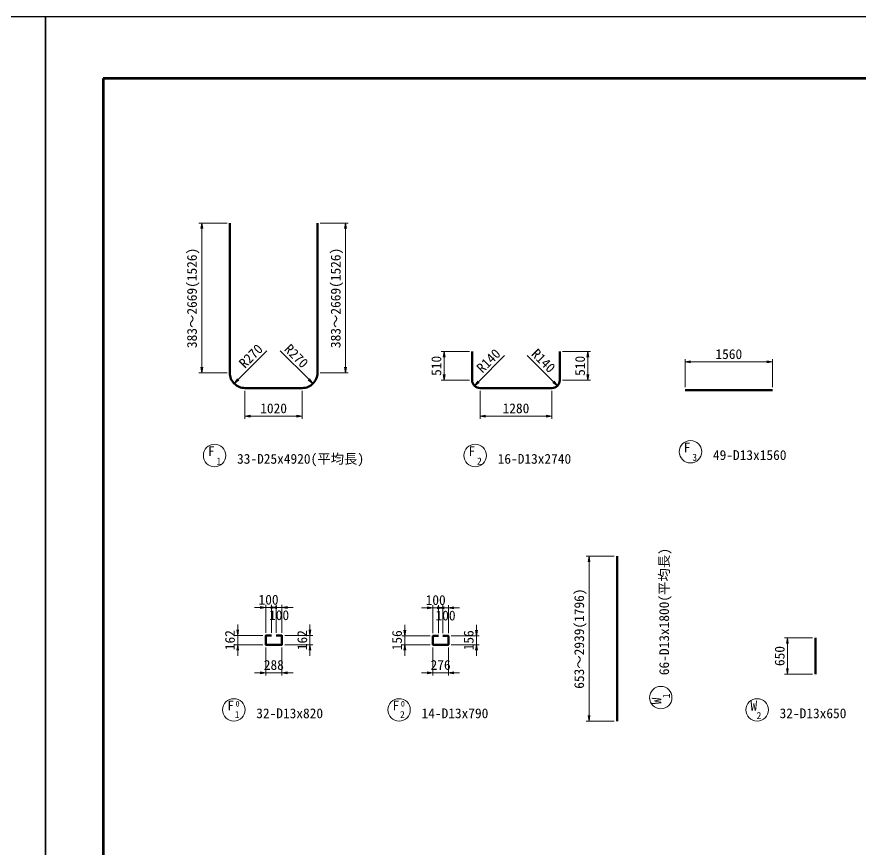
# Model space of a CAD drawing. Header units: millimetres. Extents: x 0 to 126150, y 0 to 29700.
# Drawn here: x 83587 to 98609, y 14879 to 29700 of the extents above; entities that cross this region are included whole.
import ezdxf
from ezdxf.enums import TextEntityAlignment as Align

# ---------------------------------------------------------------- set-up
doc = ezdxf.new("R2010")
doc.units = ezdxf.units.MM
doc.header["$LTSCALE"] = 500
doc.layers.get('Defpoints').update_dxf_attribs({"color": 8})
for name, color, linetype, lineweight in [('D-STR-DIM', 7, 'Continuous', 13), ('D-STR-STR1', 1, 'Continuous', 50), ('D-STR-TXT', 7, 'Continuous', 13), ('D-TTL', 2, 'Continuous', 140)]:
    doc.layers.add(name, color=color, linetype=linetype, lineweight=lineweight)
doc.styles.add('YOKO_GOTHIC', font='')
doc.styles.get('YOKO_GOTHIC').set_extended_font_data('MS Gothic')
doc.dimstyles.new('S50', dxfattribs={"dimscale": 50, "dimtxt": 3.5, "dimasz": 2, "dimexe": 1, "dimexo": 1, "dimgap": 1, "dimtad": 1, "dimdec": 0, "dimzin": 1, "dimdsep": 46, "dimtxsty": 'YOKO_GOTHIC', "dimblk": 'OPEN', "dimcen": 0, "dimclrd": 256, "dimclre": 256, "dimclrt": 256, "dimaunit": 1, "dimadec": 3, "dimazin": 0, "dimtfac": 1, "dimtdec": 0, "dimtix": 1, "dimtmove": 2, "dimatfit": 3, "dimldrblk": 'OPEN', "dimfxl": 1, "dimlwd": -1, "dimlwe": -1, "dimarcsym": 2})

# ---------------------------------------------------------------- blocks, each defined once
blk = doc.blocks.new('_Open')
at = {"color": 0, "linetype": 'ByBlock', "lineweight": -2}
for p, q in [((-1, 0.17), (0, 0)), ((-1, -0.17), (0, 0)), ((0, 0), (-1, 0))]:
    blk.add_line(p, q, dxfattribs=at)
blk = doc.blocks.new('*D196')
at = {"layer": 'D-STR-DIM', "ltscale": 1500, "transparency": 16777216}
for p, q in [((87331, 26029), (86831, 26029)), ((86881, 23460), (86881, 25929)), ((87331, 23360), (86831, 23360))]:
    blk.add_line(p, q, dxfattribs=at)
at = {"layer": 'Defpoints', "color": 0, "ltscale": 1500, "transparency": 16777216}
for p in [(86881, 26029), (87381, 26029), (87381, 23360)]:
    blk.add_point(p, dxfattribs=at)
at = {"layer": 'D-STR-DIM', "ltscale": 1500, "transparency": 16777216, "xscale": 100, "yscale": 100, "zscale": 100}
for p, rotation in [((86881, 26029), 90), ((86881, 23360), 270)]:
    blk.add_blockref('_Open', p, dxfattribs=dict(at, rotation=rotation))
at = {"layer": 'D-STR-DIM', "ltscale": 1500, "transparency": 16777216, "insert": (86729, 24695), "char_height": 175, "attachment_point": 5, "rotation": 90, "style": 'YOKO_GOTHIC'}
blk.add_mtext('{\\W1;\\C7;383～\\C256;2669(1526)}', dxfattribs=at)
blk = doc.blocks.new('*D197')
at = {"layer": 'D-STR-DIM', "ltscale": 1500, "transparency": 16777216}
for p, q in [((88991, 26029), (89491, 26029)), ((89441, 23460), (89441, 25929)), ((88991, 23360), (89491, 23360))]:
    blk.add_line(p, q, dxfattribs=at)
at = {"layer": 'Defpoints', "color": 0, "ltscale": 1500, "transparency": 16777216}
for p in [(88941, 26029), (89441, 26029), (88941, 23360)]:
    blk.add_point(p, dxfattribs=at)
at = {"layer": 'D-STR-DIM', "ltscale": 1500, "transparency": 16777216, "xscale": 100, "yscale": 100, "zscale": 100}
for p, rotation in [((89441, 26029), 90), ((89441, 23360), 270)]:
    blk.add_blockref('_Open', p, dxfattribs=dict(at, rotation=rotation))
at = {"layer": 'D-STR-DIM', "ltscale": 1500, "transparency": 16777216, "insert": (89289, 24695), "char_height": 175, "attachment_point": 5, "rotation": 90, "style": 'YOKO_GOTHIC'}
blk.add_mtext('{\\W1;\\C7;383～}2669(1526)', dxfattribs=at)
blk = doc.blocks.new('*D198')
at = {"layer": 'D-STR-DIM', "ltscale": 1500, "transparency": 16777216}
for p, q in [((87651, 23040), (87651, 22540)), ((88671, 23040), (88671, 22540)), ((87751, 22590), (88571, 22590))]:
    blk.add_line(p, q, dxfattribs=at)
at = {"layer": 'Defpoints', "color": 0, "ltscale": 1500, "transparency": 16777216}
for p in [(87651, 23090), (88671, 23090), (88671, 22590)]:
    blk.add_point(p, dxfattribs=at)
at = {"layer": 'D-STR-DIM', "ltscale": 1500, "transparency": 16777216, "xscale": 100, "yscale": 100, "zscale": 100, "rotation": 180}
blk.add_blockref('_Open', (87651, 22590), dxfattribs=at)
at = {"layer": 'D-STR-DIM', "ltscale": 1500, "transparency": 16777216, "xscale": 100, "yscale": 100, "zscale": 100}
blk.add_blockref('_Open', (88671, 22590), dxfattribs=at)
at = {"layer": 'D-STR-DIM', "ltscale": 1500, "transparency": 16777216, "insert": (88161, 22728), "char_height": 175, "attachment_point": 5, "style": 'YOKO_GOTHIC'}
blk.add_mtext('1020', dxfattribs=at)
blk = doc.blocks.new('*D201')
at = {"layer": 'D-STR-DIM', "ltscale": 1500, "transparency": 16777216}
for p, q in [((91648, 23740), (91148, 23740)), ((91198, 23330), (91198, 23640)), ((91648, 23230), (91148, 23230))]:
    blk.add_line(p, q, dxfattribs=at)
at = {"layer": 'Defpoints', "color": 0, "ltscale": 1500, "transparency": 16777216}
for p in [(91198, 23740), (91698, 23740), (91698, 23230)]:
    blk.add_point(p, dxfattribs=at)
at = {"layer": 'D-STR-DIM', "ltscale": 1500, "transparency": 16777216, "xscale": 100, "yscale": 100, "zscale": 100}
for p, rotation in [((91198, 23740), 90), ((91198, 23230), 270)]:
    blk.add_blockref('_Open', p, dxfattribs=dict(at, rotation=rotation))
at = {"layer": 'D-STR-DIM', "ltscale": 1500, "transparency": 16777216, "insert": (91061, 23485), "char_height": 175, "attachment_point": 5, "rotation": 90, "style": 'YOKO_GOTHIC'}
blk.add_mtext('510', dxfattribs=at)
blk = doc.blocks.new('*D202')
at = {"layer": 'D-STR-DIM', "ltscale": 1500, "transparency": 16777216}
for p, q in [((93308, 23740), (93808, 23740)), ((93758, 23330), (93758, 23640)), ((93308, 23230), (93808, 23230))]:
    blk.add_line(p, q, dxfattribs=at)
at = {"layer": 'Defpoints', "color": 0, "ltscale": 1500, "transparency": 16777216}
for p in [(93258, 23740), (93758, 23740), (93258, 23230)]:
    blk.add_point(p, dxfattribs=at)
at = {"layer": 'D-STR-DIM', "ltscale": 1500, "transparency": 16777216, "xscale": 100, "yscale": 100, "zscale": 100}
for p, rotation in [((93758, 23740), 90), ((93758, 23230), 270)]:
    blk.add_blockref('_Open', p, dxfattribs=dict(at, rotation=rotation))
at = {"layer": 'D-STR-DIM', "ltscale": 1500, "transparency": 16777216, "insert": (93621, 23485), "char_height": 175, "attachment_point": 5, "rotation": 90, "style": 'YOKO_GOTHIC'}
blk.add_mtext('510', dxfattribs=at)
blk = doc.blocks.new('*D203')
at = {"layer": 'D-STR-DIM', "ltscale": 1500, "transparency": 16777216}
for p, q in [((91838, 23040), (91838, 22540)), ((93118, 23040), (93118, 22540)), ((91938, 22590), (93018, 22590))]:
    blk.add_line(p, q, dxfattribs=at)
at = {"layer": 'Defpoints', "color": 0, "ltscale": 1500, "transparency": 16777216}
for p in [(91838, 23090), (93118, 23090), (93118, 22590)]:
    blk.add_point(p, dxfattribs=at)
at = {"layer": 'D-STR-DIM', "ltscale": 1500, "transparency": 16777216, "xscale": 100, "yscale": 100, "zscale": 100, "rotation": 180}
blk.add_blockref('_Open', (91838, 22590), dxfattribs=at)
at = {"layer": 'D-STR-DIM', "ltscale": 1500, "transparency": 16777216, "xscale": 100, "yscale": 100, "zscale": 100}
blk.add_blockref('_Open', (93118, 22590), dxfattribs=at)
at = {"layer": 'D-STR-DIM', "ltscale": 1500, "transparency": 16777216, "insert": (92478, 22728), "char_height": 175, "attachment_point": 5, "style": 'YOKO_GOTHIC'}
blk.add_mtext('1280', dxfattribs=at)
blk = doc.blocks.new('*D206')
at = {"layer": 'D-STR-DIM', "ltscale": 1500, "transparency": 16777216}
for p, q in [((95490, 23105), (95490, 23605)), ((97050, 23105), (97050, 23605)), ((95590, 23555), (96950, 23555))]:
    blk.add_line(p, q, dxfattribs=at)
at = {"layer": 'Defpoints', "color": 0, "ltscale": 1500, "transparency": 16777216}
for p in [(97050, 23555), (95490, 23055), (97050, 23055)]:
    blk.add_point(p, dxfattribs=at)
at = {"layer": 'D-STR-DIM', "ltscale": 1500, "transparency": 16777216, "xscale": 100, "yscale": 100, "zscale": 100, "rotation": 180}
blk.add_blockref('_Open', (95490, 23555), dxfattribs=at)
at = {"layer": 'D-STR-DIM', "ltscale": 1500, "transparency": 16777216, "xscale": 100, "yscale": 100, "zscale": 100}
blk.add_blockref('_Open', (97050, 23555), dxfattribs=at)
at = {"layer": 'D-STR-DIM', "ltscale": 1500, "transparency": 16777216, "insert": (96270, 23693), "char_height": 175, "attachment_point": 5, "style": 'YOKO_GOTHIC'}
blk.add_mtext('1560', dxfattribs=at)
blk = doc.blocks.new('*D211')
at = {"layer": 'D-STR-DIM', "ltscale": 1500, "transparency": 16777216}
for p, q in [((88021, 18732), (88021, 19232)), ((88121, 18732), (88121, 19232)), ((87921, 19182), (87821, 19182)), ((88121, 19182), (88021, 19182)), ((88221, 19182), (88321, 19182))]:
    blk.add_line(p, q, dxfattribs=at)
at = {"layer": 'Defpoints', "color": 0, "ltscale": 1500, "transparency": 16777216}
for p in [(88021, 19182), (88021, 18682), (88121, 18682)]:
    blk.add_point(p, dxfattribs=at)
at = {"layer": 'D-STR-DIM', "ltscale": 1500, "transparency": 16777216, "xscale": 100, "yscale": 100, "zscale": 100}
blk.add_blockref('_Open', (88021, 19182), dxfattribs=at)
at = {"layer": 'D-STR-DIM', "ltscale": 1500, "transparency": 16777216, "xscale": 100, "yscale": 100, "zscale": 100, "rotation": 180}
blk.add_blockref('_Open', (88121, 19182), dxfattribs=at)
at = {"layer": 'D-STR-DIM', "ltscale": 1500, "transparency": 16777216, "insert": (88071, 19320), "char_height": 175, "attachment_point": 5, "style": 'YOKO_GOTHIC'}
blk.add_mtext('100', dxfattribs=at)
blk = doc.blocks.new('*D212')
at = {"layer": 'D-STR-DIM', "ltscale": 1500, "transparency": 16777216}
for p, q in [((88209, 18732), (88209, 19232)), ((88309, 18732), (88309, 19232)), ((88109, 19182), (88009, 19182)), ((88309, 19182), (88209, 19182)), ((88409, 19182), (88509, 19182))]:
    blk.add_line(p, q, dxfattribs=at)
at = {"layer": 'Defpoints', "color": 0, "ltscale": 1500, "transparency": 16777216}
for p in [(88209, 19182), (88209, 18682), (88309, 18682)]:
    blk.add_point(p, dxfattribs=at)
at = {"layer": 'D-STR-DIM', "ltscale": 1500, "transparency": 16777216, "xscale": 100, "yscale": 100, "zscale": 100}
blk.add_blockref('_Open', (88209, 19182), dxfattribs=at)
at = {"layer": 'D-STR-DIM', "ltscale": 1500, "transparency": 16777216, "xscale": 100, "yscale": 100, "zscale": 100, "rotation": 180}
blk.add_blockref('_Open', (88309, 19182), dxfattribs=at)
at = {"layer": 'D-STR-DIM', "ltscale": 1500, "transparency": 16777216, "insert": (88259, 19044), "char_height": 175, "attachment_point": 5, "style": 'YOKO_GOTHIC'}
blk.add_mtext('100', dxfattribs=at)
blk = doc.blocks.new('*D213')
at = {"layer": 'D-STR-DIM', "ltscale": 1500, "transparency": 16777216}
for p, q in [((88809, 18782), (88809, 18882)), ((88359, 18682), (88859, 18682)), ((88809, 18520), (88809, 18682)), ((88359, 18520), (88859, 18520)), ((88809, 18420), (88809, 18320))]:
    blk.add_line(p, q, dxfattribs=at)
at = {"layer": 'Defpoints', "color": 0, "ltscale": 1500, "transparency": 16777216}
for p in [(88309, 18682), (88809, 18682), (88309, 18520)]:
    blk.add_point(p, dxfattribs=at)
at = {"layer": 'D-STR-DIM', "ltscale": 1500, "transparency": 16777216, "xscale": 100, "yscale": 100, "zscale": 100}
for p, rotation in [((88809, 18682), 270), ((88809, 18520), 90)]:
    blk.add_blockref('_Open', p, dxfattribs=dict(at, rotation=rotation))
at = {"layer": 'D-STR-DIM', "ltscale": 1500, "transparency": 16777216, "insert": (88672, 18601), "char_height": 175, "attachment_point": 5, "rotation": 90, "style": 'YOKO_GOTHIC'}
blk.add_mtext('162', dxfattribs=at)
blk = doc.blocks.new('*D214')
at = {"layer": 'D-STR-DIM', "ltscale": 1500, "transparency": 16777216}
for p, q in [((88021, 18470), (88021, 17970)), ((88309, 18470), (88309, 17970)), ((87921, 18020), (87821, 18020)), ((88309, 18020), (88021, 18020)), ((88409, 18020), (88509, 18020))]:
    blk.add_line(p, q, dxfattribs=at)
at = {"layer": 'Defpoints', "color": 0, "ltscale": 1500, "transparency": 16777216}
for p in [(88021, 18520), (88309, 18520), (88021, 18020)]:
    blk.add_point(p, dxfattribs=at)
at = {"layer": 'D-STR-DIM', "ltscale": 1500, "transparency": 16777216, "xscale": 100, "yscale": 100, "zscale": 100}
blk.add_blockref('_Open', (88021, 18020), dxfattribs=at)
at = {"layer": 'D-STR-DIM', "ltscale": 1500, "transparency": 16777216, "xscale": 100, "yscale": 100, "zscale": 100, "rotation": 180}
blk.add_blockref('_Open', (88309, 18020), dxfattribs=at)
at = {"layer": 'D-STR-DIM', "ltscale": 1500, "transparency": 16777216, "insert": (88165, 18158), "char_height": 175, "attachment_point": 5, "style": 'YOKO_GOTHIC'}
blk.add_mtext('288', dxfattribs=at)
blk = doc.blocks.new('*D215')
at = {"layer": 'D-STR-DIM', "ltscale": 1500, "transparency": 16777216}
for p, q in [((87521, 18782), (87521, 18882)), ((87971, 18682), (87471, 18682)), ((87521, 18682), (87521, 18520)), ((87971, 18520), (87471, 18520)), ((87521, 18420), (87521, 18320))]:
    blk.add_line(p, q, dxfattribs=at)
at = {"layer": 'Defpoints', "color": 0, "ltscale": 1500, "transparency": 16777216}
for p in [(88021, 18682), (87521, 18520), (88021, 18520)]:
    blk.add_point(p, dxfattribs=at)
at = {"layer": 'D-STR-DIM', "ltscale": 1500, "transparency": 16777216, "xscale": 100, "yscale": 100, "zscale": 100}
for p, rotation in [((87521, 18682), 270), ((87521, 18520), 90)]:
    blk.add_blockref('_Open', p, dxfattribs=dict(at, rotation=rotation))
at = {"layer": 'D-STR-DIM', "ltscale": 1500, "transparency": 16777216, "insert": (87384, 18601), "char_height": 175, "attachment_point": 5, "rotation": 90, "style": 'YOKO_GOTHIC'}
blk.add_mtext('162', dxfattribs=at)
blk = doc.blocks.new('*D218')
at = {"layer": 'D-STR-DIM', "ltscale": 1500, "transparency": 16777216}
for p, q in [((90898, 19176), (90798, 19176)), ((90998, 18726), (90998, 19226)), ((91098, 19176), (90998, 19176)), ((91098, 18726), (91098, 19226)), ((91198, 19176), (91298, 19176))]:
    blk.add_line(p, q, dxfattribs=at)
at = {"layer": 'Defpoints', "color": 0, "ltscale": 1500, "transparency": 16777216}
for p in [(90998, 19176), (90998, 18676), (91098, 18676)]:
    blk.add_point(p, dxfattribs=at)
at = {"layer": 'D-STR-DIM', "ltscale": 1500, "transparency": 16777216, "xscale": 100, "yscale": 100, "zscale": 100}
blk.add_blockref('_Open', (90998, 19176), dxfattribs=at)
at = {"layer": 'D-STR-DIM', "ltscale": 1500, "transparency": 16777216, "xscale": 100, "yscale": 100, "zscale": 100, "rotation": 180}
blk.add_blockref('_Open', (91098, 19176), dxfattribs=at)
at = {"layer": 'D-STR-DIM', "ltscale": 1500, "transparency": 16777216, "insert": (91048, 19314), "char_height": 175, "attachment_point": 5, "style": 'YOKO_GOTHIC'}
blk.add_mtext('100', dxfattribs=at)
blk = doc.blocks.new('*D219')
at = {"layer": 'D-STR-DIM', "ltscale": 1500, "transparency": 16777216}
for p, q in [((91074, 19176), (90974, 19176)), ((91174, 18726), (91174, 19226)), ((91274, 19176), (91174, 19176)), ((91274, 18726), (91274, 19226)), ((91374, 19176), (91474, 19176))]:
    blk.add_line(p, q, dxfattribs=at)
at = {"layer": 'Defpoints', "color": 0, "ltscale": 1500, "transparency": 16777216}
for p in [(91174, 19176), (91174, 18676), (91274, 18676)]:
    blk.add_point(p, dxfattribs=at)
at = {"layer": 'D-STR-DIM', "ltscale": 1500, "transparency": 16777216, "xscale": 100, "yscale": 100, "zscale": 100}
blk.add_blockref('_Open', (91174, 19176), dxfattribs=at)
at = {"layer": 'D-STR-DIM', "ltscale": 1500, "transparency": 16777216, "xscale": 100, "yscale": 100, "zscale": 100, "rotation": 180}
blk.add_blockref('_Open', (91274, 19176), dxfattribs=at)
at = {"layer": 'D-STR-DIM', "ltscale": 1500, "transparency": 16777216, "insert": (91224, 19038), "char_height": 175, "attachment_point": 5, "style": 'YOKO_GOTHIC'}
blk.add_mtext('100', dxfattribs=at)
blk = doc.blocks.new('*D220')
at = {"layer": 'D-STR-DIM', "ltscale": 1500, "transparency": 16777216}
for p, q in [((91774, 18776), (91774, 18876)), ((91324, 18676), (91824, 18676)), ((91774, 18520), (91774, 18676)), ((91324, 18520), (91824, 18520)), ((91774, 18420), (91774, 18320))]:
    blk.add_line(p, q, dxfattribs=at)
at = {"layer": 'Defpoints', "color": 0, "ltscale": 1500, "transparency": 16777216}
for p in [(91274, 18676), (91774, 18676), (91274, 18520)]:
    blk.add_point(p, dxfattribs=at)
at = {"layer": 'D-STR-DIM', "ltscale": 1500, "transparency": 16777216, "xscale": 100, "yscale": 100, "zscale": 100}
for p, rotation in [((91774, 18676), 270), ((91774, 18520), 90)]:
    blk.add_blockref('_Open', p, dxfattribs=dict(at, rotation=rotation))
at = {"layer": 'D-STR-DIM', "ltscale": 1500, "transparency": 16777216, "insert": (91636, 18598), "char_height": 175, "attachment_point": 5, "rotation": 90, "style": 'YOKO_GOTHIC'}
blk.add_mtext('156', dxfattribs=at)
blk = doc.blocks.new('*D221')
at = {"layer": 'D-STR-DIM', "ltscale": 1500, "transparency": 16777216}
for p, q in [((90998, 18470), (90998, 17970)), ((91274, 18470), (91274, 17970)), ((90898, 18020), (90798, 18020)), ((91274, 18020), (90998, 18020)), ((91374, 18020), (91474, 18020))]:
    blk.add_line(p, q, dxfattribs=at)
at = {"layer": 'Defpoints', "color": 0, "ltscale": 1500, "transparency": 16777216}
for p in [(90998, 18520), (91274, 18520), (90998, 18020)]:
    blk.add_point(p, dxfattribs=at)
at = {"layer": 'D-STR-DIM', "ltscale": 1500, "transparency": 16777216, "xscale": 100, "yscale": 100, "zscale": 100}
blk.add_blockref('_Open', (90998, 18020), dxfattribs=at)
at = {"layer": 'D-STR-DIM', "ltscale": 1500, "transparency": 16777216, "xscale": 100, "yscale": 100, "zscale": 100, "rotation": 180}
blk.add_blockref('_Open', (91274, 18020), dxfattribs=at)
at = {"layer": 'D-STR-DIM', "ltscale": 1500, "transparency": 16777216, "insert": (91136, 18158), "char_height": 175, "attachment_point": 5, "style": 'YOKO_GOTHIC'}
blk.add_mtext('276', dxfattribs=at)
blk = doc.blocks.new('*D222')
at = {"layer": 'D-STR-DIM', "ltscale": 1500, "transparency": 16777216}
for p, q in [((90498, 18776), (90498, 18876)), ((90948, 18676), (90448, 18676)), ((90498, 18676), (90498, 18520)), ((90948, 18520), (90448, 18520)), ((90498, 18420), (90498, 18320))]:
    blk.add_line(p, q, dxfattribs=at)
at = {"layer": 'Defpoints', "color": 0, "ltscale": 1500, "transparency": 16777216}
for p in [(90998, 18676), (90498, 18520), (90998, 18520)]:
    blk.add_point(p, dxfattribs=at)
at = {"layer": 'D-STR-DIM', "ltscale": 1500, "transparency": 16777216, "xscale": 100, "yscale": 100, "zscale": 100}
for p, rotation in [((90498, 18676), 270), ((90498, 18520), 90)]:
    blk.add_blockref('_Open', p, dxfattribs=dict(at, rotation=rotation))
at = {"layer": 'D-STR-DIM', "ltscale": 1500, "transparency": 16777216, "insert": (90360, 18598), "char_height": 175, "attachment_point": 5, "rotation": 90, "style": 'YOKO_GOTHIC'}
blk.add_mtext('156', dxfattribs=at)
blk = doc.blocks.new('*D223')
at = {"layer": 'D-STR-DIM', "ltscale": 1500, "transparency": 16777216}
for p, q in [((94230, 20097), (93730, 20097)), ((93780, 19997), (93780, 17258)), ((94230, 17158), (93730, 17158))]:
    blk.add_line(p, q, dxfattribs=at)
at = {"layer": 'Defpoints', "color": 0, "ltscale": 1500, "transparency": 16777216}
for p in [(94280, 20097), (93780, 17158), (94280, 17158)]:
    blk.add_point(p, dxfattribs=at)
at = {"layer": 'D-STR-DIM', "ltscale": 1500, "transparency": 16777216, "xscale": 100, "yscale": 100, "zscale": 100}
for p, rotation in [((93780, 20097), 90), ((93780, 17158), 270)]:
    blk.add_blockref('_Open', p, dxfattribs=dict(at, rotation=rotation))
at = {"layer": 'D-STR-DIM', "ltscale": 1500, "transparency": 16777216, "insert": (93627, 18628), "char_height": 175, "attachment_point": 5, "rotation": 90, "style": 'YOKO_GOTHIC'}
blk.add_mtext('653～2939(1796)', dxfattribs=at)
blk = doc.blocks.new('*D224')
at = {"layer": 'D-STR-DIM', "ltscale": 1500, "transparency": 16777216}
for p, q in [((97763, 18643), (97263, 18643)), ((97313, 18093), (97313, 18543)), ((97763, 17993), (97263, 17993))]:
    blk.add_line(p, q, dxfattribs=at)
at = {"layer": 'Defpoints', "color": 0, "ltscale": 1500, "transparency": 16777216}
for p in [(97313, 18643), (97813, 18643), (97813, 17993)]:
    blk.add_point(p, dxfattribs=at)
at = {"layer": 'D-STR-DIM', "ltscale": 1500, "transparency": 16777216, "xscale": 100, "yscale": 100, "zscale": 100}
for p, rotation in [((97313, 18643), 90), ((97313, 17993), 270)]:
    blk.add_blockref('_Open', p, dxfattribs=dict(at, rotation=rotation))
at = {"layer": 'D-STR-DIM', "ltscale": 1500, "transparency": 16777216, "insert": (97176, 18318), "char_height": 175, "attachment_point": 5, "rotation": 90, "style": 'YOKO_GOTHIC'}
blk.add_mtext('650', dxfattribs=at)
blk = doc.blocks.new('*D451')
at = {"layer": 'D-STR-DIM', "transparency": 16777216}
blk.add_line((88043, 23752), (87531, 23240), dxfattribs=at)
at = {"layer": 'Defpoints', "color": 0, "transparency": 16777216}
for p in [(87651, 23360), (87460, 23169)]:
    blk.add_point(p, dxfattribs=at)
at = {"layer": 'D-STR-DIM', "transparency": 16777216, "xscale": 100, "yscale": 100, "zscale": 100, "rotation": 225.0000000000011}
blk.add_blockref('_Open', (87460, 23169), dxfattribs=at)
at = {"layer": 'D-STR-DIM', "transparency": 16777216, "insert": (87756, 23660), "char_height": 175, "attachment_point": 5, "rotation": 45, "style": 'YOKO_GOTHIC'}
blk.add_mtext('R270', dxfattribs=at)
blk = doc.blocks.new('*D452')
at = {"layer": 'D-STR-DIM', "transparency": 16777216}
blk.add_line((88280, 23752), (88792, 23240), dxfattribs=at)
blk.add_arc((88671, 23360), 270, 280.6103, 325.6103, dxfattribs=at)
at = {"layer": 'Defpoints', "color": 0, "transparency": 16777216}
for p in [(88671, 23360), (88862, 23169)]:
    blk.add_point(p, dxfattribs=at)
at = {"layer": 'D-STR-DIM', "transparency": 16777216, "xscale": 100, "yscale": 100, "zscale": 100, "rotation": 314.9999999999989}
blk.add_blockref('_Open', (88862, 23169), dxfattribs=at)
at = {"layer": 'D-STR-DIM', "transparency": 16777216, "insert": (88566, 23660), "char_height": 175, "attachment_point": 5, "rotation": 315, "style": 'YOKO_GOTHIC'}
blk.add_mtext('R270', dxfattribs=at)
blk = doc.blocks.new('*D453')
at = {"layer": 'D-STR-DIM', "transparency": 16777216}
blk.add_line((92276, 23668), (91810, 23202), dxfattribs=at)
at = {"layer": 'Defpoints', "color": 0, "transparency": 16777216}
for p in [(91838, 23230), (91739, 23131)]:
    blk.add_point(p, dxfattribs=at)
at = {"layer": 'D-STR-DIM', "transparency": 16777216, "xscale": 100, "yscale": 100, "zscale": 100, "rotation": 224.9999999999979}
blk.add_blockref('_Open', (91739, 23131), dxfattribs=at)
at = {"layer": 'D-STR-DIM', "transparency": 16777216, "insert": (91990, 23576), "char_height": 175, "attachment_point": 5, "rotation": 45, "style": 'YOKO_GOTHIC'}
blk.add_mtext('R140', dxfattribs=at)
blk = doc.blocks.new('*D454')
at = {"layer": 'D-STR-DIM', "transparency": 16777216}
blk.add_line((92680, 23668), (93147, 23202), dxfattribs=at)
blk.add_arc((93118, 23230), 140, 290.4628, 335.4628, dxfattribs=at)
at = {"layer": 'Defpoints', "color": 0, "transparency": 16777216}
for p in [(93118, 23230), (93217, 23131)]:
    blk.add_point(p, dxfattribs=at)
at = {"layer": 'D-STR-DIM', "transparency": 16777216, "xscale": 100, "yscale": 100, "zscale": 100, "rotation": 315.0000000000021}
blk.add_blockref('_Open', (93217, 23131), dxfattribs=at)
at = {"layer": 'D-STR-DIM', "transparency": 16777216, "insert": (92967, 23576), "char_height": 175, "attachment_point": 5, "rotation": 315, "style": 'YOKO_GOTHIC'}
blk.add_mtext('R140', dxfattribs=at)

msp = doc.modelspace()

# ---------------------------------------------------------------- linework, layer by layer
at = {"layer": 'D-STR-STR1'}
for p, q in [((95489.6, 23055.1), (97049.6, 23055.1)), ((94279.6, 20097), (94279.6, 17158.2)), ((97813.2, 18643.4), (97813.2, 17993.4))]:
    msp.add_line(p, q, dxfattribs=at)
for points in [[(87381.4, 26029), (87381.4, 23360, 0.4142136), (87651.4, 23090), (88671.4, 23090, 0.4142136), (88941.4, 23360), (88941.4, 26029)], [(91698.2, 23740), (91698.2, 23230, 0.4142136), (91838.2, 23090), (93118.2, 23090, 0.4142136), (93258.2, 23230), (93258.2, 23740)]]:
    msp.add_lwpolyline(points, format="xyb", dxfattribs=at)
for points in [[(88121.1, 18682.1), (88021.1, 18682.1), (88021.1, 18520.1), (88309.1, 18520.1), (88309.1, 18682.1), (88209.1, 18682.1)], [(91097.7, 18676.1), (90997.7, 18676.1), (90997.7, 18520.1), (91273.7, 18520.1), (91273.7, 18676.1), (91173.7, 18676.1)]]:
    msp.add_lwpolyline(points, dxfattribs=at)
at = {"layer": 'D-STR-TXT'}
for centre in [(87109.7, 21889.9), (91752.1, 21889.9), (95587.3, 21956.7), (95057.4, 17577.2), (87451.7, 17358.2), (90395.8, 17358.2), (96774.1, 17358.2)]:
    msp.add_circle(centre, 200, dxfattribs=at)
at = {"layer": 'D-TTL'}
msp.add_lwpolyline([(85125, 28600), (85125, 1100), (125125, 1100), (125125, 28600)], close=True, dxfattribs=at)
at = {"layer": 'Defpoints', "color": 1}
for points in [[(42050, 29700), (42050, 0), (84100, 0), (84100, 29700)], [(84100, 29700), (84100, 0), (126150, 0), (126150, 29700)]]:
    msp.add_lwpolyline(points, close=True, dxfattribs=at)

# ---------------------------------------------------------------- texts
at = {"layer": 'D-STR-TXT', "style": 'YOKO_GOTHIC'}
for s, height, p in [('F ', 175, (95587.3, 22031.7)), ('F ', 175, (87109.7, 21964.9)), ('F ', 175, (91752.1, 21964.9)), ('1', 125, (87184.7, 21789.9)), ('2', 125, (91827.1, 21789.9)), ('3', 125, (95662.3, 21856.7)), ('W ', 175, (96774.1, 17433.2)), ('2 ', 125, (96849.1, 17258.2))]:
    msp.add_text(s, height=height, dxfattribs=at).set_placement(p, align=Align.MIDDLE_CENTER)
for s, p in [('33-D25x4920(平均長)', (87509.7, 21689.9)), ('49-D13x1560', (95987.3, 21756.7)), ('16-D13x2740', (92152.1, 21689.9)), ('32-D13x820', (87851.7, 17158.2)), ('14-D13x790', (90795.8, 17158.2)), ('32-D13x650', (97174.1, 17158.2))]:
    msp.add_text(s, height=175, dxfattribs=at).set_placement(p, align=Align.BOTTOM_LEFT)
msp.add_text('66-D13x1800(平均長)', height=175, rotation=90, dxfattribs=at).set_placement((95257.4, 17977.2), align=Align.BOTTOM_LEFT)
for s, height, p in [('1 ', 125, (95157.4, 17652.2)), ('W ', 175, (94982.4, 17577.2))]:
    msp.add_text(s, height=height, rotation=90, dxfattribs=at).set_placement(p, align=Align.MIDDLE_CENTER)
for s, height, p in [('F', 175, (87395.5, 17349.9)), ('0', 100, (87519.9, 17418.4)), ('F', 175, (90339.5, 17349.9)), ('0', 100, (90463.9, 17418.4)), ('1', 125, (87511.1, 17212.1)), ('2', 125, (90455.2, 17212.1))]:
    msp.add_text(s, height=height, dxfattribs=at).set_placement(p, align=Align.CENTER)

# ---------------------------------------------------------------- dimensions: what is measured, and where the dimension line sits
at = {"layer": 'D-STR-DIM', "ltscale": 1500}
for base, p1, p2, text, picture, middle in [((86881.4, 26029), (87381.4, 23360), (87381.4, 26029), '{\\W1;\\C7;383～\\C256;<>(1526)}', '*D196', (86729.2, 24694.5)), ((89441.4, 26029), (88941.4, 23360), (88941.4, 26029), '{\\W1;\\C7;383～}<>(1526)', '*D197', (89289.2, 24694.5)), ((93779.6, 17158.2), (94279.6, 20097), (94279.6, 17158.2), '653～<>(1796)', '*D223', (93627.5, 18627.6))]:
    dim = msp.add_linear_dim(base=base, p1=p1, p2=p2, angle=90, text=text, dimstyle='S50', dxfattribs=at)
    dim.commit()
    dim.dimension.update_dxf_attribs({"geometry": picture, "text_midpoint": middle})
at = {"layer": 'D-STR-DIM'}
for center, mpoint, picture, middle in [((87651.4, 23360), (87460.5, 23169.1), '*D451', (87853.6, 23562.3)), ((88671.4, 23360), (88862.3, 23169.1), '*D452', (88469.1, 23562.3)), ((91838.2, 23230), (91739.2, 23131.1), '*D453', (92086.9, 23478.7)), ((93118.2, 23230), (93217.2, 23131.1), '*D454', (92869.6, 23478.7))]:
    dim = msp.add_radius_dim(center=center, mpoint=mpoint, dimstyle='S50', override={"dimtmove": 0}, dxfattribs=at)
    dim.commit()
    dim.dimension.update_dxf_attribs({"geometry": picture, "text_midpoint": middle, "dimtype": 164})
at = {"layer": 'D-STR-DIM', "ltscale": 1500}
for base, p1, p2, picture, middle in [((91198.2, 23740), (91698.2, 23230), (91698.2, 23740), '*D201', (91060.7, 23485)), ((93758.2, 23740), (93258.2, 23230), (93258.2, 23740), '*D202', (93620.7, 23485)), ((87521.1, 18520.1), (88021.1, 18682.1), (88021.1, 18520.1), '*D215', (87383.6, 18601.1)), ((88809.1, 18682.1), (88309.1, 18520.1), (88309.1, 18682.1), '*D213', (88671.6, 18601.1)), ((90497.7, 18520.1), (90997.7, 18676.1), (90997.7, 18520.1), '*D222', (90360.2, 18598.1)), ((91773.7, 18676.1), (91273.7, 18520.1), (91273.7, 18676.1), '*D220', (91636.2, 18598.1)), ((97313.2, 18643.4), (97813.2, 17993.4), (97813.2, 18643.4), '*D224', (97175.7, 18318.4))]:
    dim = msp.add_linear_dim(base=base, p1=p1, p2=p2, angle=90, dimstyle='S50', dxfattribs=at)
    dim.commit()
    dim.dimension.update_dxf_attribs({"geometry": picture, "text_midpoint": middle})
for base, p1, p2, picture, middle in [((97049.6, 23555.1), (95489.6, 23055.1), (97049.6, 23055.1), '*D206', (96269.6, 23692.6)), ((88671.4, 22590), (87651.4, 23090), (88671.4, 23090), '*D198', (88161.4, 22727.5)), ((93118.2, 22590), (91838.2, 23090), (93118.2, 23090), '*D203', (92478.2, 22727.5)), ((88021.1, 19182.1), (88121.1, 18682.1), (88021.1, 18682.1), '*D211', (88071.1, 19319.6)), ((90997.7, 19176.1), (91097.7, 18676.1), (90997.7, 18676.1), '*D218', (91047.7, 19313.6)), ((88021.1, 18020.1), (88309.1, 18520.1), (88021.1, 18520.1), '*D214', (88165.1, 18157.6)), ((90997.7, 18020.1), (91273.7, 18520.1), (90997.7, 18520.1), '*D221', (91135.7, 18157.6))]:
    dim = msp.add_linear_dim(base=base, p1=p1, p2=p2, dimstyle='S50', dxfattribs=at)
    dim.commit()
    dim.dimension.update_dxf_attribs({"geometry": picture, "text_midpoint": middle})
for base, p1, p2, picture, middle in [((88209.1, 19182.1), (88309.1, 18682.1), (88209.1, 18682.1), '*D212', (88259.4, 19044.4)), ((91173.7, 19176.1), (91273.7, 18676.1), (91173.7, 18676.1), '*D219', (91224, 19038.4))]:
    dim = msp.add_linear_dim(base=base, p1=p1, p2=p2, dimstyle='S50', dxfattribs=at)
    dim.commit()
    dim.dimension.update_dxf_attribs({"geometry": picture, "text_midpoint": middle, "dimtype": 160})

doc.saveas('drawing.dxf')
